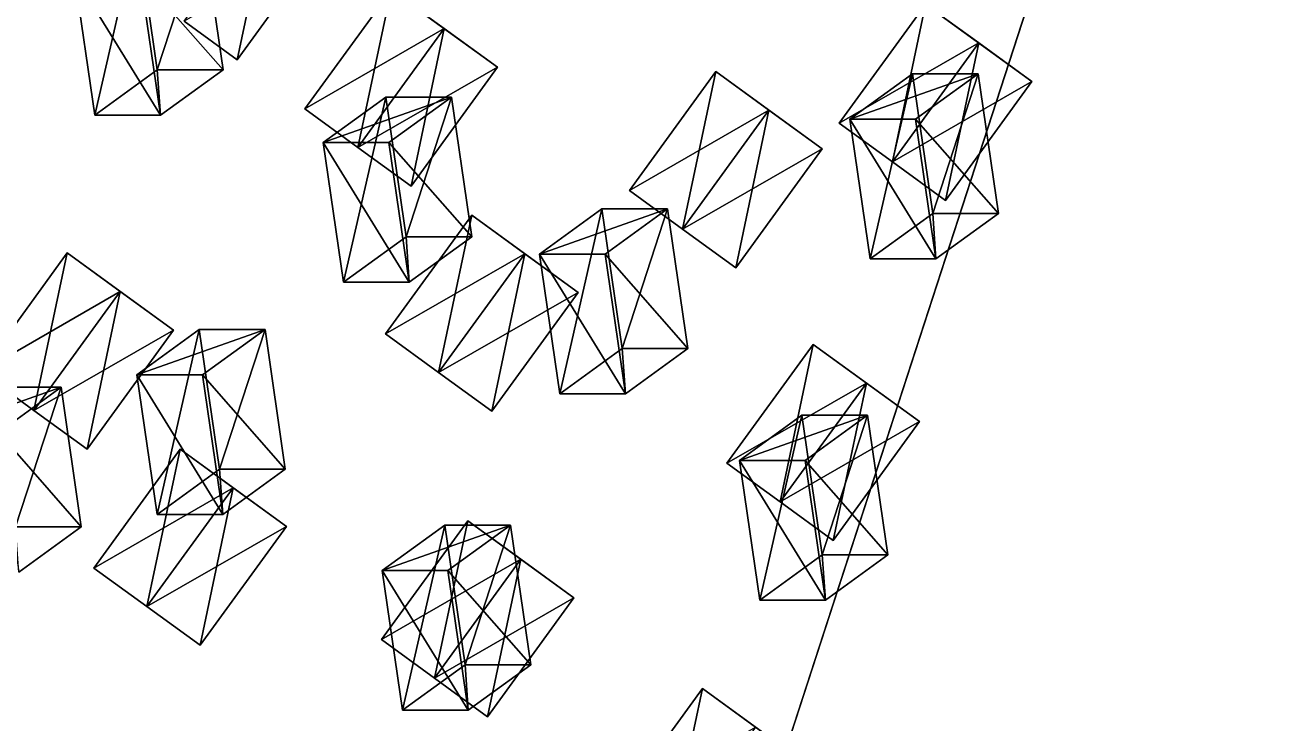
# Model space of a CAD drawing. Header units: metres. Extents: x -324 to 324, y -310 to 311.
# Drawn here: x 238.9 to 323.8, y -99.9 to -52.3 of the extents above; entities that cross this region are included whole.
import ezdxf

# ---------------------------------------------------------------- set-up
doc = ezdxf.new("R2010")
doc.units = ezdxf.units.M

msp = doc.modelspace()

# ---------------------------------------------------------------- linework, layer by layer
for p, q in [((261.9763, -190.21126, -938.09595), (323.78568, 7.632487e-05, -1061.6997)), ((323.74664, -0.101638794, -1061.904), (261.94806, -190.3165, -938.3003))]:
    msp.add_line(p, q)
for points in [[(161.96648, 117.557076, -738.10077), (161.96652, -117.55703, -738.10077), (261.9763, -190.21126, -938.09595), (261.97638, -190.21115, -938.0958)], [(161.96648, 117.557076, -738.10077), (261.9763, -190.21126, -938.09595), (323.78568, 7.632487e-05, -1061.6997), (323.78577, 0.00017632486, -1061.6996)], [(261.94806, -190.3165, -938.3003), (61.935287, -190.30716, -1261.8993), (200.13196, -0.09587097, -1261.8992), (200.13206, -0.09577097, -1261.899)], [(261.94806, -190.3165, -938.3003), (200.13196, -0.09587097, -1261.8992), (323.74664, -0.101638794, -1061.904), (323.74673, -0.10153879, -1061.9039)], [(238.90619, -43.135777, -1167.5834), (242.52458, -45.76469, -1158.6393), (236.64673, -53.85486, -1158.6393), (236.64684, -53.85476, -1158.6392)], [(253.40213, -54.69732, -1130.5415), (249.78374, -52.068405, -1139.4856), (255.66159, -43.978237, -1139.4856), (255.6617, -43.978138, -1139.4855)], [(255.66159, -43.978237, -1139.4856), (259.27997, -46.60715, -1130.5415), (253.40213, -54.69732, -1130.5415), (253.40224, -54.69722, -1130.5414)], [(233.02878, -51.22627, -1156.403), (236.64673, -53.85486, -1158.6393), (242.52458, -45.76469, -1158.6393), (242.52469, -45.76459, -1158.6392)], [(243.70694, -58.468307, -893.73627), (242.32484, -48.95774, -890.97235), (246.5785, -45.86757, -899.4787), (246.57861, -45.86747, -899.4786)], [(246.5785, -45.86757, -899.4787), (247.96062, -55.378136, -902.24255), (243.70694, -58.468307, -893.73627), (243.70705, -58.46821, -893.73615)], [(247.96062, -55.378136, -902.24255), (246.5785, -45.86757, -899.4787), (251.05054, -45.86757, -897.2424), (251.05064, -45.86747, -897.24225)], [(252.43263, -55.378136, -900.0063), (251.05054, -45.86757, -897.2424), (246.79686, -48.95774, -888.7361), (246.79697, -48.95764, -888.73596)], [(251.05054, -45.86757, -897.2424), (252.43263, -55.378136, -900.0063), (247.96062, -55.378136, -902.24255), (247.96072, -55.378036, -902.24243)], [(249.78418, -52.06873, -1128.3052), (253.40213, -54.69732, -1130.5415), (259.27997, -46.60715, -1130.5415), (259.28006, -46.60705, -1130.5414)], [(248.17897, -58.468307, -891.49994), (246.79686, -48.95774, -888.7361), (242.32484, -48.95774, -890.97235), (242.32495, -48.95764, -890.9722)], [(242.32484, -48.95774, -890.97235), (243.70694, -58.468307, -893.73627), (248.17897, -58.468307, -891.49994), (248.17908, -58.46821, -891.4998)], [(246.79686, -48.95774, -888.7361), (248.17897, -58.468307, -891.49994), (252.43263, -55.378136, -900.0063), (252.43274, -55.378036, -900.00616)], [(261.61673, -60.66561, -1110.2363), (257.99878, -58.03702, -1108), (263.87665, -49.946854, -1108), (263.87674, -49.946754, -1107.9999)], [(267.49503, -52.575768, -1099.0559), (263.87665, -49.946854, -1108), (257.99878, -58.03702, -1108), (257.99887, -58.036922, -1107.9999)], [(263.87665, -49.946854, -1108), (267.4946, -52.575443, -1110.2363), (261.61673, -60.66561, -1110.2363), (261.61682, -60.665512, -1110.2362)], [(271.11298, -55.204357, -1101.2922), (267.4946, -52.575443, -1110.2363), (263.87665, -49.946854, -1108), (263.87674, -49.946754, -1107.9999)], [(263.87665, -49.946854, -1108), (267.49503, -52.575768, -1099.0559), (271.11298, -55.204357, -1101.2922), (271.11307, -55.204258, -1101.2921)], [(298.00613, -61.641068, -1050.2177), (294.38818, -59.012478, -1047.9813), (300.26605, -50.92231, -1047.9813), (300.26614, -50.92221, -1047.9812)], [(303.88443, -53.551224, -1039.0372), (300.26605, -50.92231, -1047.9813), (294.38818, -59.012478, -1047.9813), (294.38828, -59.01238, -1047.9812)], [(300.26605, -50.92231, -1047.9813), (303.884, -53.5509, -1050.2177), (298.00613, -61.641068, -1050.2177), (298.00623, -61.64097, -1050.2175)], [(307.50238, -56.179813, -1041.2736), (303.884, -53.5509, -1050.2177), (300.26605, -50.92231, -1047.9813), (300.26614, -50.92221, -1047.9812)], [(300.26605, -50.92231, -1047.9813), (303.88443, -53.551224, -1039.0372), (307.50238, -56.179813, -1041.2736), (307.50247, -56.179714, -1041.2734)], [(249.78374, -52.068405, -1139.4856), (253.40213, -54.69732, -1130.5415), (249.78418, -52.06873, -1128.3052), (249.78429, -52.06863, -1128.305)], [(257.99878, -58.03702, -1108), (261.61716, -60.665936, -1099.0559), (267.49503, -52.575768, -1099.0559), (267.49512, -52.57567, -1099.0558)], [(265.2351, -63.294525, -1101.2922), (261.61673, -60.66561, -1110.2363), (267.4946, -52.575443, -1110.2363), (267.4947, -52.575344, -1110.2362)], [(271.11298, -55.204357, -1101.2922), (267.49503, -52.575768, -1099.0559), (261.61716, -60.665936, -1099.0559), (261.61725, -60.665836, -1099.0558)], [(267.4946, -52.575443, -1110.2363), (271.11298, -55.204357, -1101.2922), (265.2351, -63.294525, -1101.2922), (265.2352, -63.294426, -1101.2921)], [(294.38818, -59.012478, -1047.9813), (298.00656, -61.64139, -1039.0372), (303.88443, -53.551224, -1039.0372), (303.88452, -53.551125, -1039.0371)], [(301.6245, -64.26998, -1041.2736), (298.00613, -61.641068, -1050.2177), (303.884, -53.5509, -1050.2177), (303.8841, -53.5508, -1050.2175)], [(307.50238, -56.179813, -1041.2736), (303.88443, -53.551224, -1039.0372), (298.00656, -61.64139, -1039.0372), (298.00665, -61.641293, -1039.0371)], [(303.884, -53.5509, -1050.2177), (307.50238, -56.179813, -1041.2736), (301.6245, -64.26998, -1041.2736), (301.6246, -64.26988, -1041.2734)], [(248.17897, -58.468307, -891.49994), (243.70694, -58.468307, -893.73627), (247.96062, -55.378136, -902.24255), (247.96072, -55.378036, -902.24243)], [(247.96062, -55.378136, -902.24255), (252.43263, -55.378136, -900.0063), (248.17897, -58.468307, -891.49994), (248.17908, -58.46821, -891.4998)], [(261.61716, -60.665936, -1099.0559), (265.2351, -63.294525, -1101.2922), (271.11298, -55.204357, -1101.2922), (271.11307, -55.204258, -1101.2921)], [(283.7181, -66.21971, -1067.9515), (280.10016, -63.59112, -1065.7152), (285.97803, -55.500954, -1065.7152), (285.97812, -55.500854, -1065.7151)], [(289.5964, -58.129868, -1056.7711), (285.97803, -55.500954, -1065.7152), (280.10016, -63.59112, -1065.7152), (280.10025, -63.591022, -1065.7151)], [(285.97803, -55.500954, -1065.7152), (289.59598, -58.129543, -1067.9515), (283.7181, -66.21971, -1067.9515), (283.7182, -66.21961, -1067.9514)], [(293.21436, -60.758457, -1059.0074), (289.59598, -58.129543, -1067.9515), (285.97803, -55.500954, -1065.7152), (285.97812, -55.500854, -1065.7151)], [(285.97803, -55.500954, -1065.7152), (289.5964, -58.129868, -1056.7711), (293.21436, -60.758457, -1059.0074), (293.21445, -60.758358, -1059.0073)], [(296.49817, -68.256584, -999.30585), (295.11606, -58.746017, -996.54193), (299.36972, -55.655846, -1005.0483), (299.3698, -55.655746, -1005.04816)], [(295.11606, -58.746017, -996.54193), (299.58807, -58.746017, -994.30566), (303.84174, -55.655846, -1002.81195), (303.84183, -55.655746, -1002.8118)], [(303.84174, -55.655846, -1002.81195), (299.36972, -55.655846, -1005.0483), (295.11606, -58.746017, -996.54193), (295.11615, -58.74592, -996.5418)], [(299.36972, -55.655846, -1005.0483), (300.75183, -65.16641, -1007.81213), (296.49817, -68.256584, -999.30585), (296.49826, -68.256485, -999.3057)], [(300.75183, -65.16641, -1007.81213), (299.36972, -55.655846, -1005.0483), (303.84174, -55.655846, -1002.81195), (303.84183, -55.655746, -1002.8118)], [(305.22385, -65.16641, -1005.57587), (303.84174, -55.655846, -1002.81195), (299.58807, -58.746017, -994.30566), (299.58817, -58.74592, -994.30554)], [(303.84174, -55.655846, -1002.81195), (305.22385, -65.16641, -1005.57587), (300.75183, -65.16641, -1007.81213), (300.75192, -65.16631, -1007.812)], [(298.00656, -61.64139, -1039.0372), (301.6245, -64.26998, -1041.2736), (307.50238, -56.179813, -1041.2736), (307.50247, -56.179714, -1041.2734)], [(260.64038, -69.83034, -927.599), (259.25827, -60.319775, -924.8351), (263.51193, -57.229603, -933.34143), (263.51202, -57.229504, -933.3413)], [(259.25827, -60.319775, -924.8351), (263.7303, -60.319775, -922.5988), (267.98395, -57.229603, -931.1051), (267.98404, -57.229504, -931.105)], [(267.98395, -57.229603, -931.1051), (263.51193, -57.229603, -933.34143), (259.25827, -60.319775, -924.8351), (259.25836, -60.319675, -924.83496)], [(263.51193, -57.229603, -933.34143), (264.89404, -66.740166, -936.1053), (260.64038, -69.83034, -927.599), (260.64047, -69.83024, -927.5989)], [(264.89404, -66.740166, -936.1053), (263.51193, -57.229603, -933.34143), (267.98395, -57.229603, -931.1051), (267.98404, -57.229504, -931.105)], [(269.36606, -66.740166, -933.869), (267.98395, -57.229603, -931.1051), (263.7303, -60.319775, -922.5988), (263.73038, -60.319675, -922.5987)], [(267.98395, -57.229603, -931.1051), (269.36606, -66.740166, -933.869), (264.89404, -66.740166, -936.1053), (264.89413, -66.74007, -936.10516)], [(261.61716, -60.665936, -1099.0559), (257.99878, -58.03702, -1108), (261.61673, -60.66561, -1110.2363), (261.61682, -60.665512, -1110.2362)], [(280.10016, -63.59112, -1065.7152), (283.71854, -66.22003, -1056.7711), (289.5964, -58.129868, -1056.7711), (289.5965, -58.12977, -1056.771)], [(287.3365, -68.848625, -1059.0074), (283.7181, -66.21971, -1067.9515), (289.59598, -58.129543, -1067.9515), (289.59607, -58.129444, -1067.9514)], [(293.21436, -60.758457, -1059.0074), (289.5964, -58.129868, -1056.7711), (283.71854, -66.22003, -1056.7711), (283.71863, -66.21993, -1056.771)], [(289.59598, -58.129543, -1067.9515), (293.21436, -60.758457, -1059.0074), (287.3365, -68.848625, -1059.0074), (287.33658, -68.848526, -1059.0073)], [(298.00656, -61.64139, -1039.0372), (294.38818, -59.012478, -1047.9813), (298.00613, -61.641068, -1050.2177), (298.00623, -61.64097, -1050.2175)], [(300.97018, -68.256584, -997.0695), (299.58807, -58.746017, -994.30566), (295.11606, -58.746017, -996.54193), (295.11615, -58.74592, -996.5418)], [(295.11606, -58.746017, -996.54193), (296.49817, -68.256584, -999.30585), (300.97018, -68.256584, -997.0695), (300.97028, -68.256485, -997.0694)], [(299.58807, -58.746017, -994.30566), (300.97018, -68.256584, -997.0695), (305.22385, -65.16641, -1005.57587), (305.22394, -65.16631, -1005.57574)], [(265.1124, -69.83034, -925.3627), (263.7303, -60.319775, -922.5988), (259.25827, -60.319775, -924.8351), (259.25836, -60.319675, -924.83496)], [(259.25827, -60.319775, -924.8351), (260.64038, -69.83034, -927.599), (265.1124, -69.83034, -925.3627), (265.1125, -69.83024, -925.36255)], [(261.61673, -60.66561, -1110.2363), (265.2351, -63.294525, -1101.2922), (261.61716, -60.665936, -1099.0559), (261.61725, -60.665836, -1099.0558)], [(263.7303, -60.319775, -922.5988), (265.1124, -69.83034, -925.3627), (269.36606, -66.740166, -933.869), (269.36615, -66.74007, -933.8689)], [(283.71854, -66.22003, -1056.7711), (287.3365, -68.848625, -1059.0074), (293.21436, -60.758457, -1059.0074), (293.21445, -60.758358, -1059.0073)], [(298.00613, -61.641068, -1050.2177), (301.6245, -64.26998, -1041.2736), (298.00656, -61.64139, -1039.0372), (298.00665, -61.641293, -1039.0371)], [(283.71854, -66.22003, -1056.7711), (280.10016, -63.59112, -1065.7152), (283.7181, -66.21971, -1067.9515), (283.7182, -66.21961, -1067.9514)], [(267.11118, -75.9886, -1083.3362), (263.49323, -73.36001, -1081.0999), (269.3711, -65.269844, -1081.0999), (269.3712, -65.269745, -1081.0997)], [(272.98947, -67.89876, -1072.1558), (269.3711, -65.269844, -1081.0999), (263.49323, -73.36001, -1081.0999), (263.49332, -73.35991, -1081.0997)], [(269.3711, -65.269844, -1081.0999), (272.98904, -67.89844, -1083.3362), (267.11118, -75.9886, -1083.3362), (267.11127, -75.9885, -1083.336)], [(276.60742, -70.52735, -1074.3921), (272.98904, -67.89844, -1083.3362), (269.3711, -65.269844, -1081.0999), (269.3712, -65.269745, -1081.0997)], [(269.3711, -65.269844, -1081.0999), (272.98947, -67.89876, -1072.1558), (276.60742, -70.52735, -1074.3921), (276.6075, -70.52725, -1074.392)], [(275.3576, -77.44148, -957.02985), (273.9755, -67.930916, -954.2659), (278.22916, -64.840744, -962.7723), (278.22925, -64.840645, -962.77216)], [(273.9755, -67.930916, -954.2659), (278.4475, -67.930916, -952.02966), (282.70117, -64.840744, -960.53595), (282.70126, -64.840645, -960.5358)], [(282.70117, -64.840744, -960.53595), (278.22916, -64.840744, -962.7723), (273.9755, -67.930916, -954.2659), (273.9756, -67.93082, -954.2658)], [(278.22916, -64.840744, -962.7723), (279.61127, -74.35131, -965.53613), (275.3576, -77.44148, -957.02985), (275.3577, -77.44138, -957.0297)], [(279.61127, -74.35131, -965.53613), (278.22916, -64.840744, -962.7723), (282.70117, -64.840744, -960.53595), (282.70126, -64.840645, -960.5358)], [(284.08328, -74.35131, -963.29987), (282.70117, -64.840744, -960.53595), (278.4475, -67.930916, -952.02966), (278.4476, -67.93082, -952.02954)], [(282.70117, -64.840744, -960.53595), (284.08328, -74.35131, -963.29987), (279.61127, -74.35131, -965.53613), (279.61136, -74.35121, -965.536)], [(300.97018, -68.256584, -997.0695), (296.49817, -68.256584, -999.30585), (300.75183, -65.16641, -1007.81213), (300.75192, -65.16631, -1007.812)], [(300.75183, -65.16641, -1007.81213), (305.22385, -65.16641, -1005.57587), (300.97018, -68.256584, -997.0695), (300.97028, -68.256485, -997.0694)], [(265.1124, -69.83034, -925.3627), (260.64038, -69.83034, -927.599), (264.89404, -66.740166, -936.1053), (264.89413, -66.74007, -936.10516)], [(264.89404, -66.740166, -936.1053), (269.36606, -66.740166, -933.869), (265.1124, -69.83034, -925.3627), (265.1125, -69.83024, -925.36255)], [(283.7181, -66.21971, -1067.9515), (287.3365, -68.848625, -1059.0074), (283.71854, -66.22003, -1056.7711), (283.71863, -66.21993, -1056.771)], [(239.55652, -78.56735, -1124.884), (235.93857, -75.93876, -1122.6477), (241.81642, -67.848595, -1122.6477), (241.81653, -67.848495, -1122.6476)], [(245.43481, -70.47751, -1113.7036), (241.81642, -67.848595, -1122.6477), (235.93857, -75.93876, -1122.6477), (235.93867, -75.93866, -1122.6476)], [(241.81642, -67.848595, -1122.6477), (245.43437, -70.47719, -1124.884), (239.55652, -78.56735, -1124.884), (239.55663, -78.56725, -1124.8839)], [(249.05276, -73.1061, -1115.94), (245.43437, -70.47719, -1124.884), (241.81642, -67.848595, -1122.6477), (241.81653, -67.848495, -1122.6476)], [(241.81642, -67.848595, -1122.6477), (245.43481, -70.47751, -1113.7036), (249.05276, -73.1061, -1115.94), (249.05287, -73.106, -1115.9398)], [(263.49323, -73.36001, -1081.0999), (267.1116, -75.98892, -1072.1558), (272.98947, -67.89876, -1072.1558), (272.98956, -67.89866, -1072.1556)], [(270.72955, -78.617516, -1074.3921), (267.11118, -75.9886, -1083.3362), (272.98904, -67.89844, -1083.3362), (272.98914, -67.89834, -1083.336)], [(276.60742, -70.52735, -1074.3921), (272.98947, -67.89876, -1072.1558), (267.1116, -75.98892, -1072.1558), (267.1117, -75.98882, -1072.1556)], [(272.98904, -67.89844, -1083.3362), (276.60742, -70.52735, -1074.3921), (270.72955, -78.617516, -1074.3921), (270.72964, -78.61742, -1074.392)], [(279.82962, -77.44148, -954.7935), (278.4475, -67.930916, -952.02966), (273.9755, -67.930916, -954.2659), (273.9756, -67.93082, -954.2658)], [(273.9755, -67.930916, -954.2659), (275.3576, -77.44148, -957.02985), (279.82962, -77.44148, -954.7935), (279.8297, -77.44138, -954.7934)], [(278.4475, -67.930916, -952.02966), (279.82962, -77.44148, -954.7935), (284.08328, -74.35131, -963.29987), (284.08337, -74.35121, -963.29974)], [(235.93857, -75.93876, -1122.6477), (239.55696, -78.56767, -1113.7036), (245.43481, -70.47751, -1113.7036), (245.43492, -70.47741, -1113.7035)], [(243.17491, -81.196266, -1115.94), (239.55652, -78.56735, -1124.884), (245.43437, -70.47719, -1124.884), (245.43448, -70.47709, -1124.8839)], [(249.05276, -73.1061, -1115.94), (245.43481, -70.47751, -1113.7036), (239.55696, -78.56767, -1113.7036), (239.55707, -78.56757, -1113.7035)], [(245.43437, -70.47719, -1124.884), (249.05276, -73.1061, -1115.94), (243.17491, -81.196266, -1115.94), (243.17502, -81.19617, -1115.9398)], [(267.1116, -75.98892, -1072.1558), (270.72955, -78.617516, -1074.3921), (276.60742, -70.52735, -1074.3921), (276.6075, -70.52725, -1074.392)], [(239.55696, -78.56767, -1113.7036), (243.17491, -81.196266, -1115.94), (249.05276, -73.1061, -1115.94), (249.05287, -73.106, -1115.9398)], [(247.94868, -85.65682, -902.21875), (246.56659, -76.146255, -899.45483), (250.82025, -73.05608, -907.9612), (250.82036, -73.055984, -907.96106)], [(246.56659, -76.146255, -899.45483), (251.0386, -76.146255, -897.21857), (255.29228, -73.05608, -905.72485), (255.29239, -73.055984, -905.72473)], [(255.29228, -73.05608, -905.72485), (250.82025, -73.05608, -907.9612), (246.56659, -76.146255, -899.45483), (246.5667, -76.14616, -899.4547)], [(250.82025, -73.05608, -907.9612), (252.20236, -82.56665, -910.72504), (247.94868, -85.65682, -902.21875), (247.94879, -85.65672, -902.2186)], [(252.20236, -82.56665, -910.72504), (250.82025, -73.05608, -907.9612), (255.29228, -73.05608, -905.72485), (255.29239, -73.055984, -905.72473)], [(256.67438, -82.56665, -908.4888), (255.29228, -73.05608, -905.72485), (251.0386, -76.146255, -897.21857), (251.03871, -76.14616, -897.21844)], [(255.29228, -73.05608, -905.72485), (256.67438, -82.56665, -908.4888), (252.20236, -82.56665, -910.72504), (252.20247, -82.56655, -910.7249)], [(267.1116, -75.98892, -1072.1558), (263.49323, -73.36001, -1081.0999), (267.11118, -75.9886, -1083.3362), (267.11127, -75.9885, -1083.336)], [(279.82962, -77.44148, -954.7935), (275.3576, -77.44148, -957.02985), (279.61127, -74.35131, -965.53613), (279.61136, -74.35121, -965.536)], [(279.61127, -74.35131, -965.53613), (284.08328, -74.35131, -963.29987), (279.82962, -77.44148, -954.7935), (279.8297, -77.44138, -954.7934)], [(290.35428, -84.791214, -1035.3859), (286.73633, -82.16262, -1033.1495), (292.6142, -74.07246, -1033.1495), (292.6143, -74.07236, -1033.1494)], [(296.23257, -76.70137, -1024.2054), (292.6142, -74.07246, -1033.1495), (286.73633, -82.16262, -1033.1495), (286.73642, -82.16252, -1033.1494)], [(292.6142, -74.07246, -1033.1495), (296.23215, -76.70105, -1035.3859), (290.35428, -84.791214, -1035.3859), (290.35437, -84.791115, -1035.3857)], [(299.85052, -79.32996, -1026.4418), (296.23215, -76.70105, -1035.3859), (292.6142, -74.07246, -1033.1495), (292.6143, -74.07236, -1033.1494)], [(292.6142, -74.07246, -1033.1495), (296.23257, -76.70137, -1024.2054), (299.85052, -79.32996, -1026.4418), (299.85062, -79.329865, -1026.4417)], [(239.55696, -78.56767, -1113.7036), (235.93857, -75.93876, -1122.6477), (239.55652, -78.56735, -1124.884), (239.55663, -78.56725, -1124.8839)], [(252.42072, -85.65682, -899.9824), (251.0386, -76.146255, -897.21857), (246.56659, -76.146255, -899.45483), (246.5667, -76.14616, -899.4547)], [(246.56659, -76.146255, -899.45483), (247.94868, -85.65682, -902.21875), (252.42072, -85.65682, -899.9824), (252.42082, -85.65672, -899.9823)], [(251.0386, -76.146255, -897.21857), (252.42072, -85.65682, -899.9824), (256.67438, -82.56665, -908.4888), (256.67447, -82.56655, -908.48865)], [(267.11118, -75.9886, -1083.3362), (270.72955, -78.617516, -1074.3921), (267.1116, -75.98892, -1072.1558), (267.1117, -75.98882, -1072.1556)], [(232.67705, -80.06349, -871.6791), (237.14906, -80.06349, -869.4428), (241.40274, -76.97332, -877.9491), (241.40285, -76.97322, -877.949)], [(241.40274, -76.97332, -877.9491), (236.93071, -76.97332, -880.1854), (232.67705, -80.06349, -871.6791), (232.67715, -80.06339, -871.67896)], [(238.31282, -86.48389, -882.9493), (236.93071, -76.97332, -880.1854), (241.40274, -76.97332, -877.9491), (241.40285, -76.97322, -877.949)], [(242.78484, -86.48389, -880.713), (241.40274, -76.97332, -877.9491), (237.14906, -80.06349, -869.4428), (237.14917, -80.06339, -869.4427)], [(241.40274, -76.97332, -877.9491), (242.78484, -86.48389, -880.713), (238.31282, -86.48389, -882.9493), (238.31293, -86.48379, -882.94916)], [(286.73633, -82.16262, -1033.1495), (290.3547, -84.791534, -1024.2054), (296.23257, -76.70137, -1024.2054), (296.23267, -76.70127, -1024.2053)], [(293.97266, -87.42013, -1026.4418), (290.35428, -84.791214, -1035.3859), (296.23215, -76.70105, -1035.3859), (296.23224, -76.70095, -1035.3857)], [(299.85052, -79.32996, -1026.4418), (296.23257, -76.70137, -1024.2054), (290.3547, -84.791534, -1024.2054), (290.3548, -84.791435, -1024.2053)], [(296.23215, -76.70105, -1035.3859), (299.85052, -79.32996, -1026.4418), (293.97266, -87.42013, -1026.4418), (293.97275, -87.42003, -1026.4417)], [(239.55652, -78.56735, -1124.884), (243.17491, -81.196266, -1115.94), (239.55696, -78.56767, -1113.7036), (239.55707, -78.56757, -1113.7035)], [(288.9749, -91.48332, -984.26117), (287.5928, -81.972755, -981.49725), (291.84647, -78.88258, -990.0036), (291.84656, -78.882484, -990.0035)], [(287.5928, -81.972755, -981.49725), (292.06482, -81.972755, -979.261), (296.31848, -78.88258, -987.7673), (296.31857, -78.882484, -987.76715)], [(296.31848, -78.88258, -987.7673), (291.84647, -78.88258, -990.0036), (287.5928, -81.972755, -981.49725), (287.5929, -81.97266, -981.49713)], [(291.84647, -78.88258, -990.0036), (293.22858, -88.39315, -992.76746), (288.9749, -91.48332, -984.26117), (288.975, -91.48322, -984.26105)], [(293.22858, -88.39315, -992.76746), (291.84647, -78.88258, -990.0036), (296.31848, -78.88258, -987.7673), (296.31857, -78.882484, -987.76715)], [(297.7006, -88.39315, -990.5312), (296.31848, -78.88258, -987.7673), (292.06482, -81.972755, -979.261), (292.0649, -81.97266, -979.26086)], [(296.31848, -78.88258, -987.7673), (297.7006, -88.39315, -990.5312), (293.22858, -88.39315, -992.76746), (293.22867, -88.39305, -992.76733)], [(290.3547, -84.791534, -1024.2054), (293.97266, -87.42013, -1026.4418), (299.85052, -79.32996, -1026.4418), (299.85062, -79.329865, -1026.4417)], [(237.14906, -80.06349, -869.4428), (238.53117, -89.57406, -872.20667), (242.78484, -86.48389, -880.713), (242.78494, -86.48379, -880.7129)], [(247.24925, -91.922676, -1096.7402), (243.6313, -89.29408, -1094.5039), (249.50916, -81.20392, -1094.5039), (249.50926, -81.20382, -1094.5038)], [(253.12755, -83.83283, -1085.5598), (249.50916, -81.20392, -1094.5039), (243.6313, -89.29408, -1094.5039), (243.63141, -89.29398, -1094.5038)], [(249.50916, -81.20392, -1094.5039), (253.1271, -83.83251, -1096.7402), (247.24925, -91.922676, -1096.7402), (247.24936, -91.92258, -1096.7401)], [(256.74548, -86.461426, -1087.7961), (253.1271, -83.83251, -1096.7402), (249.50916, -81.20392, -1094.5039), (249.50926, -81.20382, -1094.5038)], [(249.50916, -81.20392, -1094.5039), (253.12755, -83.83283, -1085.5598), (256.74548, -86.461426, -1087.7961), (256.74557, -86.46133, -1087.796)], [(290.3547, -84.791534, -1024.2054), (286.73633, -82.16262, -1033.1495), (290.35428, -84.791214, -1035.3859), (290.35437, -84.791115, -1035.3857)], [(293.44693, -91.48332, -982.02484), (292.06482, -81.972755, -979.261), (287.5928, -81.972755, -981.49725), (287.5929, -81.97266, -981.49713)], [(287.5928, -81.972755, -981.49725), (288.9749, -91.48332, -984.26117), (293.44693, -91.48332, -982.02484), (293.44702, -91.48322, -982.0247)], [(292.06482, -81.972755, -979.261), (293.44693, -91.48332, -982.02484), (297.7006, -88.39315, -990.5312), (297.70068, -88.39305, -990.53107)], [(252.42072, -85.65682, -899.9824), (247.94868, -85.65682, -902.21875), (252.20236, -82.56665, -910.72504), (252.20247, -82.56655, -910.7249)], [(252.20236, -82.56665, -910.72504), (256.67438, -82.56665, -908.4888), (252.42072, -85.65682, -899.9824), (252.42082, -85.65672, -899.9823)], [(243.6313, -89.29408, -1094.5039), (247.2497, -91.923, -1085.5598), (253.12755, -83.83283, -1085.5598), (253.12766, -83.83273, -1085.5597)], [(250.86765, -94.55159, -1087.7961), (247.24925, -91.922676, -1096.7402), (253.1271, -83.83251, -1096.7402), (253.12721, -83.83241, -1096.7401)], [(256.74548, -86.461426, -1087.7961), (253.12755, -83.83283, -1085.5598), (247.2497, -91.923, -1085.5598), (247.2498, -91.9229, -1085.5597)], [(253.1271, -83.83251, -1096.7402), (256.74548, -86.461426, -1087.7961), (250.86765, -94.55159, -1087.7961), (250.86775, -94.55149, -1087.796)], [(290.35428, -84.791214, -1035.3859), (293.97266, -87.42013, -1026.4418), (290.3547, -84.791534, -1024.2054), (290.3548, -84.791435, -1024.2053)], [(238.31282, -86.48389, -882.9493), (242.78484, -86.48389, -880.713), (238.53117, -89.57406, -872.20667), (238.53128, -89.57396, -872.20654)], [(247.2497, -91.923, -1085.5598), (250.86765, -94.55159, -1087.7961), (256.74548, -86.461426, -1087.7961), (256.74557, -86.46133, -1087.796)], [(266.83044, -96.79161, -1059.338), (263.2125, -94.16302, -1057.1017), (269.09036, -86.07285, -1057.1017), (269.09045, -86.072754, -1057.1016)], [(272.70874, -88.70177, -1048.1576), (269.09036, -86.07285, -1057.1017), (263.2125, -94.16302, -1057.1017), (263.2126, -94.16292, -1057.1016)], [(264.65698, -98.969376, -935.6312), (263.27487, -89.45881, -932.8673), (267.52853, -86.36864, -941.37366), (267.52863, -86.36854, -941.37354)], [(263.27487, -89.45881, -932.8673), (267.7469, -89.45881, -930.63104), (272.00055, -86.36864, -939.1373), (272.00064, -86.36854, -939.1372)], [(272.00055, -86.36864, -939.1373), (267.52853, -86.36864, -941.37366), (263.27487, -89.45881, -932.8673), (263.27496, -89.45871, -932.8672)], [(267.52853, -86.36864, -941.37366), (268.91064, -95.8792, -944.1375), (264.65698, -98.969376, -935.6312), (264.65707, -98.96928, -935.6311)], [(269.09036, -86.07285, -1057.1017), (272.7083, -88.70145, -1059.338), (266.83044, -96.79161, -1059.338), (266.83054, -96.79151, -1059.3379)], [(268.91064, -95.8792, -944.1375), (267.52853, -86.36864, -941.37366), (272.00055, -86.36864, -939.1373), (272.00064, -86.36854, -939.1372)], [(273.38266, -95.8792, -941.90125), (272.00055, -86.36864, -939.1373), (267.7469, -89.45881, -930.63104), (267.74698, -89.45871, -930.6309)], [(272.00055, -86.36864, -939.1373), (273.38266, -95.8792, -941.90125), (268.91064, -95.8792, -944.1375), (268.91074, -95.879105, -944.1374)], [(276.3267, -91.33036, -1050.3939), (272.7083, -88.70145, -1059.338), (269.09036, -86.07285, -1057.1017), (269.09045, -86.072754, -1057.1016)], [(269.09036, -86.07285, -1057.1017), (272.70874, -88.70177, -1048.1576), (276.3267, -91.33036, -1050.3939), (276.32678, -91.33026, -1050.3938)], [(263.2125, -94.16302, -1057.1017), (266.83087, -96.79193, -1048.1576), (272.70874, -88.70177, -1048.1576), (272.70883, -88.70167, -1048.1575)], [(270.44882, -99.420525, -1050.3939), (266.83044, -96.79161, -1059.338), (272.7083, -88.70145, -1059.338), (272.7084, -88.70135, -1059.3379)], [(276.3267, -91.33036, -1050.3939), (272.70874, -88.70177, -1048.1576), (266.83087, -96.79193, -1048.1576), (266.83096, -96.79183, -1048.1575)], [(272.7083, -88.70145, -1059.338), (276.3267, -91.33036, -1050.3939), (270.44882, -99.420525, -1050.3939), (270.4489, -99.420425, -1050.3938)], [(293.44693, -91.48332, -982.02484), (288.9749, -91.48332, -984.26117), (293.22858, -88.39315, -992.76746), (293.22867, -88.39305, -992.76733)], [(293.22858, -88.39315, -992.76746), (297.7006, -88.39315, -990.5312), (293.44693, -91.48332, -982.02484), (293.44702, -91.48322, -982.0247)], [(247.2497, -91.923, -1085.5598), (243.6313, -89.29408, -1094.5039), (247.24925, -91.922676, -1096.7402), (247.24936, -91.92258, -1096.7401)], [(269.129, -98.969376, -933.3949), (267.7469, -89.45881, -930.63104), (263.27487, -89.45881, -932.8673), (263.27496, -89.45871, -932.8672)], [(263.27487, -89.45881, -932.8673), (264.65698, -98.969376, -935.6312), (269.129, -98.969376, -933.3949), (269.1291, -98.96928, -933.3948)], [(267.7469, -89.45881, -930.63104), (269.129, -98.969376, -933.3949), (273.38266, -95.8792, -941.90125), (273.38275, -95.879105, -941.9011)], [(266.83087, -96.79193, -1048.1576), (270.44882, -99.420525, -1050.3939), (276.3267, -91.33036, -1050.3939), (276.32678, -91.33026, -1050.3938)], [(247.24925, -91.922676, -1096.7402), (250.86765, -94.55159, -1087.7961), (247.2497, -91.923, -1085.5598), (247.2498, -91.9229, -1085.5597)], [(266.83087, -96.79193, -1048.1576), (263.2125, -94.16302, -1057.1017), (266.83044, -96.79161, -1059.338), (266.83054, -96.79151, -1059.3379)], [(269.129, -98.969376, -933.3949), (264.65698, -98.969376, -935.6312), (268.91064, -95.8792, -944.1375), (268.91074, -95.879105, -944.1374)], [(268.91064, -95.8792, -944.1375), (273.38266, -95.8792, -941.90125), (269.129, -98.969376, -933.3949), (269.1291, -98.96928, -933.3948)], [(266.83044, -96.79161, -1059.338), (270.44882, -99.420525, -1050.3939), (266.83087, -96.79193, -1048.1576), (266.83096, -96.79183, -1048.1575)], [(282.81662, -108.2153, -1020.04706), (279.19867, -105.58671, -1017.8108), (285.07654, -97.496544, -1017.8108), (285.07663, -97.496445, -1017.81067)], [(288.69492, -100.12546, -1008.86676), (285.07654, -97.496544, -1017.8108), (279.19867, -105.58671, -1017.8108), (279.19876, -105.58661, -1017.81067)], [(285.07654, -97.496544, -1017.8108), (288.6945, -100.12514, -1020.04706), (282.81662, -108.2153, -1020.04706), (282.8167, -108.2152, -1020.04694)], [(292.31287, -102.75405, -1011.103), (288.6945, -100.12514, -1020.04706), (285.07654, -97.496544, -1017.8108), (285.07663, -97.496445, -1017.81067)], [(285.07654, -97.496544, -1017.8108), (288.69492, -100.12546, -1008.86676), (292.31287, -102.75405, -1011.103), (292.31296, -102.75395, -1011.1029)]]:
    msp.add_3dface(points)

doc.saveas('drawing.dxf')
